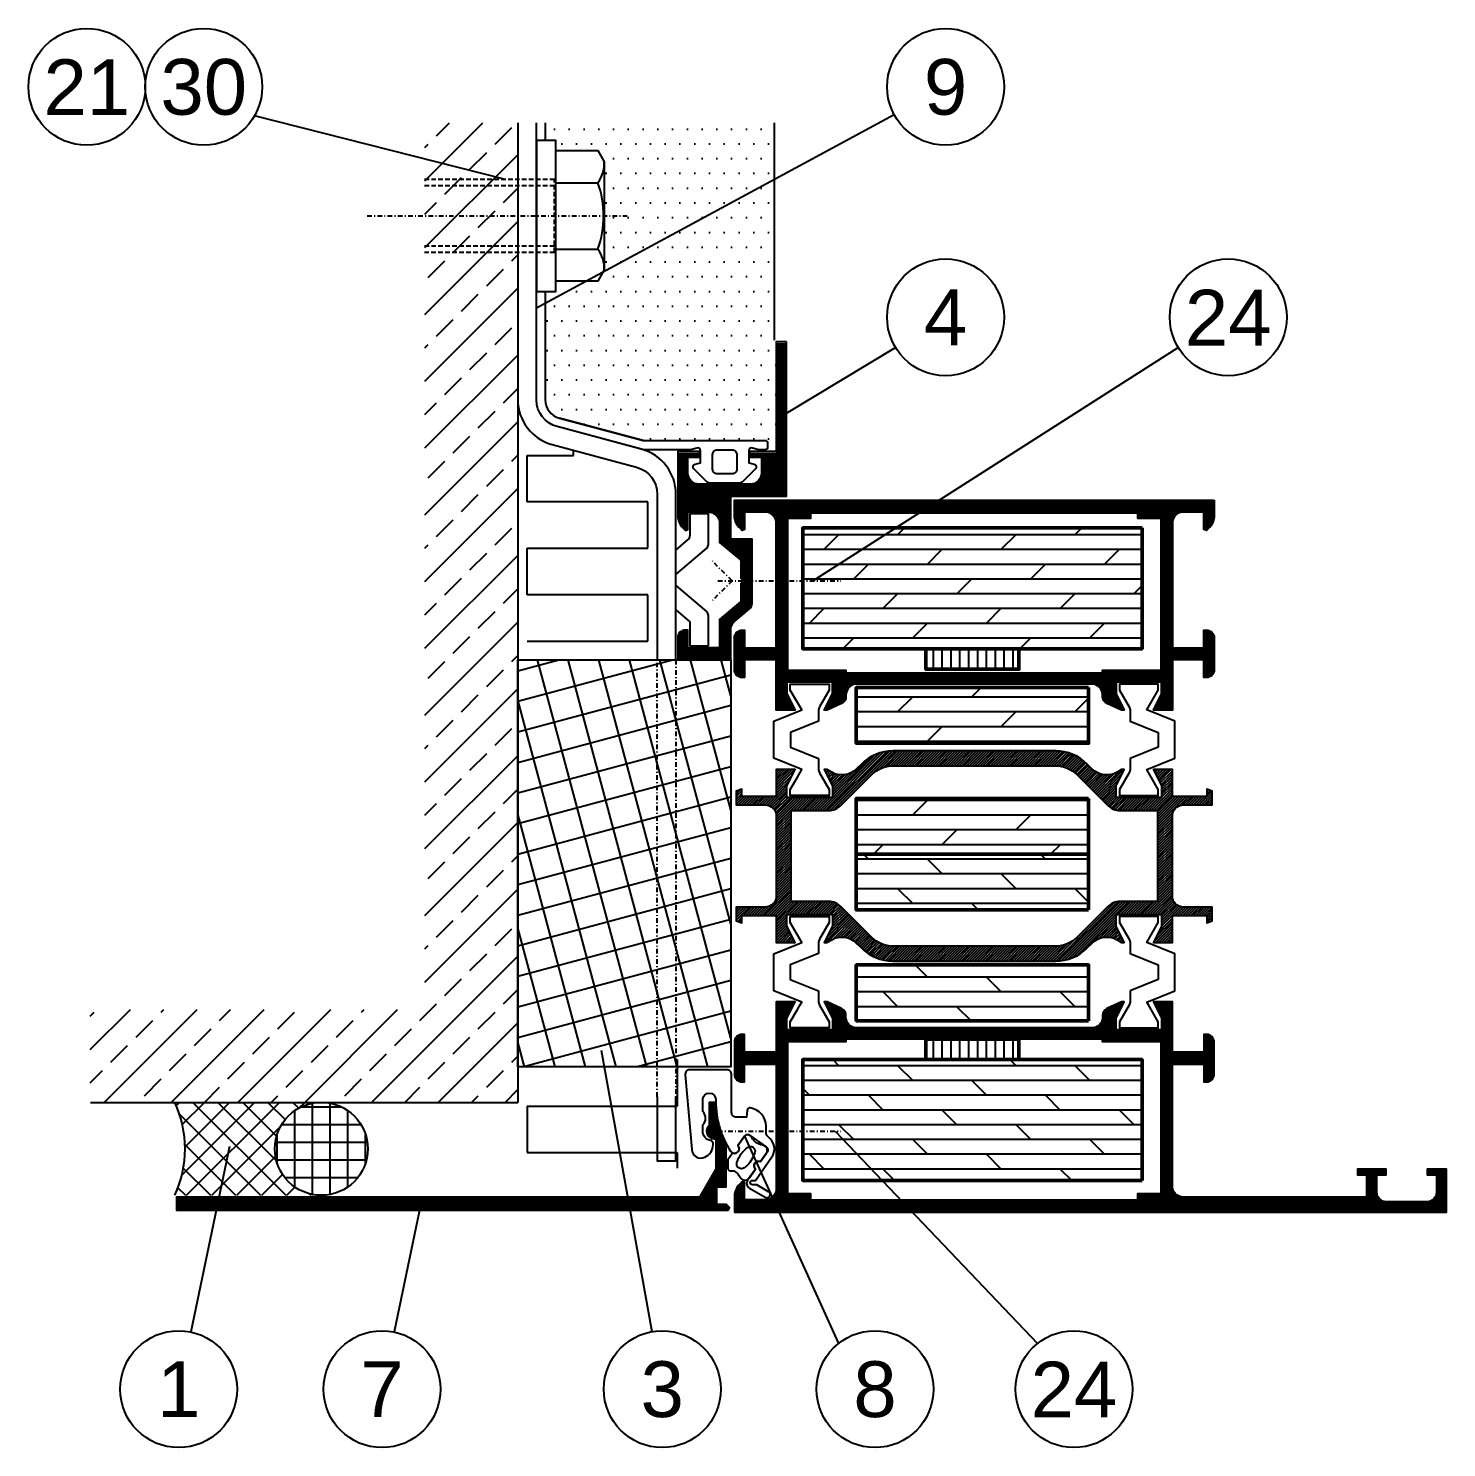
# Model space of a CAD drawing. Header units: millimetres. Extents: x -1821 to 14707, y -2864 to 1473.
# Drawn here: x 3449.8 to 3602.3, y -1622.2 to -1469.5 of the extents above; entities that cross this region are included whole.
import ezdxf
from ezdxf.enums import TextEntityAlignment as Align

# ---------------------------------------------------------------- set-up
doc = ezdxf.new("R2010")
doc.units = ezdxf.units.MM
for name, pattern in [('AUSGEZOGEN', [0]), ('DASHDOT', [1, 0.5, -0.25, 0, -0.25]), ('GESTRICHELT', [0.75, 0.5, -0.25])]:
    doc.linetypes.add(name, pattern=pattern)
for name, color, linetype in [('00TXT', 7, 'AUSGEZOGEN'), ('as_par', 3, 'Continuous'), ('as_sch', 3, 'Continuous'), ('CENT_25', 2, 'DASHDOT'), ('CONST25', 2, 'Continuous'), ('CONST35', 7, 'Continuous'), ('DICHT_PAR', 3, 'Continuous'), ('HIDE_25', 2, 'GESTRICHELT'), ('is_par', 3, 'Continuous'), ('is_sch', 3, 'Continuous'), ('kn_par', 3, 'Continuous'), ('kn_sch', 3, 'Continuous'), ('leiste_par', 3, 'Continuous')]:
    doc.layers.add(name, color=color, linetype=linetype)
for name, color, linetype, lineweight in [('AM_S', 80, 'Continuous', 50), ('AM_SP', 3, 'Continuous', 50), ('Docu-AM_8', 1, 'Continuous', 25)]:
    doc.layers.add(name, color=color, linetype=linetype, lineweight=lineweight)
doc.styles.add('SWISS', font='swiss.ttf')
pattern_1 = [(45, (3226.957, -1816.06), (-1.347038, 1.347038), []), (135, (3226.957, -1816.06), (-1.347038, -1.347038), [])]
pattern_2 = [(90, (3226.957, -1816.06), (-1.905, 3e-16), []), (180, (3226.957, -1816.06), (-3e-16, -1.905), [])]

# ---------------------------------------------------------------- blocks, each defined once
blk = doc.blocks.new('B-LL1021361')
at = {"layer": 'as_sch'}
h = blk.add_hatch(dxfattribs=at)
h.set_pattern_fill('_U', color=256, scale=0.2, angle=90, style=0, pattern_type=0)
h.set_pattern_definition([(90, (9.07824, 33.14418), (-0.2, 1e-17), [])])
edge = h.paths.add_edge_path()
edge.add_arc((21.2, 13.4), 1.2, 180, 270)
edge.add_line((21.2, 12.2), (21.36, 12.2))
edge.add_arc((21.36, 11.4), 0.8, 24.444, 90, ccw=False)
edge.add_line((22.08, 11.73), (22.8, 10.16))
edge.add_line((22.8, 10.16), (22.8, 9.87))
edge.add_line((22.8, 9.87), (21.05, 10.75))
edge.add_line((21.05, 10.75), (19.8, 10.75))
edge.add_line((19.8, 10.75), (19.8, 5.85))
edge.add_line((19.8, 5.85), (21.05, 5.85))
edge.add_line((21.05, 5.85), (22.8, 6.73))
edge.add_line((22.8, 6.73), (22.8, 4.7))
edge.add_line((22.8, 4.7), (17.4, 4.7))
edge.add_line((17.4, 4.7), (17.4, 1.3))
edge.add_line((17.4, 1.3), (19.3, 1.3))
edge.add_line((19.3, 1.3), (19.3, 1))
edge.add_arc((18.5, 1), 0.8, -90, 0, ccw=False)
edge.add_line((18.5, 0.2), (15, 0.2))
edge.add_arc((15, 1), 0.8, 180, 270, ccw=False)
edge.add_line((14.2, 1), (14.2, 1.3))
edge.add_line((14.2, 1.3), (16.1, 1.3))
edge.add_line((16.1, 1.3), (16.1, 4.7))
edge.add_line((16.1, 4.7), (2.7, 4.7))
edge.add_arc((2.7, 3.5), 1.2, 90, 180)
edge.add_line((1.5, 3.5), (1.5, 1.3))
edge.add_line((1.5, 1.3), (3.37, 1.3))
edge.add_line((3.37, 1.3), (3.48, 1.03))
edge.add_line((3.48, 1.03), (3.17, 0.73))
edge.add_arc((1.9, 2), 1.8, 270, 315, ccw=False)
edge.add_line((1.9, 0.2), (0.2, 0.2))
edge.add_line((0.2, 0.2), (0.2, 76.8))
edge.add_line((0.2, 76.8), (4.8, 76.8))
edge.add_line((4.8, 76.8), (4.8, 74.7))
edge.add_line((4.8, 74.7), (4.2, 74.7))
edge.add_line((4.2, 74.7), (4.2, 75.7))
edge.add_line((4.2, 75.7), (2.3, 75.7))
edge.add_arc((2.3, 74.7), 1, 90, 180)
edge.add_line((1.3, 74.7), (1.3, 70.3))
edge.add_arc((2.3, 70.3), 1, 180, 270)
edge.add_line((2.3, 69.3), (4.2, 69.3))
edge.add_line((4.2, 69.3), (4.2, 70.3))
edge.add_line((4.2, 70.3), (4.8, 70.3))
edge.add_line((4.8, 70.3), (4.8, 67.2))
edge.add_line((4.8, 67.2), (4.2, 67.2))
edge.add_line((4.2, 67.2), (4.2, 68.2))
edge.add_line((4.2, 68.2), (1.8, 68.2))
edge.add_line((1.8, 68.2), (1.8, 48.5))
edge.add_arc((3, 48.5), 1.2, 180, 270)
edge.add_line((3, 47.3), (16.1, 47.3))
edge.add_line((16.1, 47.3), (16.1, 50.7))
edge.add_line((16.1, 50.7), (14.2, 50.7))
edge.add_line((14.2, 50.7), (14.2, 51))
edge.add_arc((15, 51), 0.8, 90, 180, ccw=False)
edge.add_line((15, 51.8), (18.5, 51.8))
edge.add_arc((18.5, 51), 0.8, 0, 90, ccw=False)
edge.add_line((19.3, 51), (19.3, 50.7))
edge.add_line((19.3, 50.7), (17.4, 50.7))
edge.add_line((17.4, 50.7), (17.4, 47.3))
edge.add_line((17.4, 47.3), (22.8, 47.3))
edge.add_line((22.8, 47.3), (22.8, 45.27))
edge.add_line((22.8, 45.27), (21.05, 46.15))
edge.add_line((21.05, 46.15), (19.8, 46.15))
edge.add_line((19.8, 46.15), (19.8, 41.25))
edge.add_line((19.8, 41.25), (21.05, 41.25))
edge.add_line((21.05, 41.25), (22.8, 42.13))
edge.add_line((22.8, 42.13), (22.8, 41.84))
edge.add_line((22.8, 41.84), (22.08, 40.27))
edge.add_arc((21.36, 40.6), 0.8, 270, 335.556, ccw=False)
edge.add_line((21.36, 39.8), (21.2, 39.8))
edge.add_arc((21.2, 38.6), 1.2, 90, 180)
edge.add_line((20, 38.6), (20, 13.4))
h.paths.add_polyline_path([(18.8, 12.2), (18.5, 12.2), (18.5, 5.9), (2.2, 5.9), (2.2, 8.4), (1.5, 8.4), (1.5, 43.6), (2.2, 43.6), (2.2, 46.1), (18.5, 46.1), (18.5, 39.8), (18.8, 39.8)], flags=17)
at = {"layer": 'is_sch'}
h = blk.add_hatch(dxfattribs=at)
h.set_pattern_fill('_U', color=256, scale=0.2, angle=45, style=0, pattern_type=0)
h.set_pattern_definition([(45, (38.5, 26.00045), (-0.1414214, 0.1414214), [])])
edge = h.paths.add_edge_path()
edge.add_arc((42.8, 48.5), 1.2, 270, 360)
edge.add_line((44, 48.5), (44, 51.6))
edge.add_line((44, 51.6), (45.48, 51.6))
edge.add_line((45.48, 51.6), (45.7, 51))
edge.add_line((45.7, 51), (44.9, 51))
edge.add_line((44.9, 51), (44.9, 47.3))
edge.add_line((44.9, 47.3), (47.8, 47.3))
edge.add_line((47.8, 47.3), (47.8, 45.27))
edge.add_line((47.8, 45.27), (46.05, 46.15))
edge.add_line((46.05, 46.15), (44.8, 46.15))
edge.add_line((44.8, 46.15), (44.8, 41.25))
edge.add_line((44.8, 41.25), (46.05, 41.25))
edge.add_line((46.05, 41.25), (47.8, 42.13))
edge.add_line((47.8, 42.13), (47.8, 41.85))
edge.add_line((47.8, 41.85), (47.51, 41.35))
edge.add_arc((49.41, 40.25), 2.2, 150, 225)
edge.add_line((47.86, 38.69), (48.39, 38.15))
edge.add_arc((45, 34.76), 4.8, 0, 45, ccw=False)
edge.add_line((49.8, 34.76), (49.8, 17.24))
edge.add_arc((45, 17.24), 4.8, 315, 360, ccw=False)
edge.add_line((48.39, 13.85), (47.86, 13.31))
edge.add_arc((49.41, 11.76), 2.2, 135, 210)
edge.add_line((47.51, 10.66), (47.8, 10.15))
edge.add_line((47.8, 10.15), (47.8, 9.87))
edge.add_line((47.8, 9.87), (46.05, 10.75))
edge.add_line((46.05, 10.75), (44.8, 10.75))
edge.add_line((44.8, 10.75), (44.8, 5.85))
edge.add_line((44.8, 5.85), (46.05, 5.85))
edge.add_line((46.05, 5.85), (47.8, 6.73))
edge.add_line((47.8, 6.73), (47.8, 4.7))
edge.add_line((47.8, 4.7), (44.9, 4.7))
edge.add_line((44.9, 4.7), (44.9, 1))
edge.add_line((44.9, 1), (45.7, 1))
edge.add_line((45.7, 1), (45.48, 0.4))
edge.add_line((45.48, 0.4), (44, 0.4))
edge.add_line((44, 0.4), (44, 3.5))
edge.add_arc((42.8, 3.5), 1.2, 0, 90)
edge.add_line((42.8, 4.7), (34.2, 4.7))
edge.add_arc((34.2, 3.5), 1.2, 90, 180)
edge.add_line((33, 3.5), (33, 0.4))
edge.add_line((33, 0.4), (31.52, 0.4))
edge.add_line((31.52, 0.4), (31.3, 1))
edge.add_line((31.3, 1), (32.1, 1))
edge.add_line((32.1, 1), (32.1, 4.7))
edge.add_line((32.1, 4.7), (29.2, 4.7))
edge.add_line((29.2, 4.7), (29.2, 6.73))
edge.add_line((29.2, 6.73), (30.95, 5.85))
edge.add_line((30.95, 5.85), (32.2, 5.85))
edge.add_line((32.2, 5.85), (32.2, 10.75))
edge.add_line((32.2, 10.75), (30.95, 10.75))
edge.add_line((30.95, 10.75), (29.2, 9.87))
edge.add_line((29.2, 9.87), (29.2, 10.15))
edge.add_line((29.2, 10.15), (29.49, 10.66))
edge.add_arc((27.59, 11.76), 2.2, 330, 405)
edge.add_line((29.14, 13.31), (28.61, 13.85))
edge.add_arc((32, 17.24), 4.8, 180, 225, ccw=False)
edge.add_line((27.2, 17.24), (27.2, 34.76))
edge.add_arc((32, 34.76), 4.8, 135, 180, ccw=False)
edge.add_line((28.61, 38.15), (29.14, 38.69))
edge.add_arc((27.59, 40.25), 2.2, 315, 390)
edge.add_line((29.49, 41.35), (29.2, 41.85))
edge.add_line((29.2, 41.85), (29.2, 42.13))
edge.add_line((29.2, 42.13), (30.95, 41.25))
edge.add_line((30.95, 41.25), (32.2, 41.25))
edge.add_line((32.2, 41.25), (32.2, 46.15))
edge.add_line((32.2, 46.15), (30.95, 46.15))
edge.add_line((30.95, 46.15), (29.2, 45.27))
edge.add_line((29.2, 45.27), (29.2, 47.3))
edge.add_line((29.2, 47.3), (32.1, 47.3))
edge.add_line((32.1, 47.3), (32.1, 51))
edge.add_line((32.1, 51), (31.3, 51))
edge.add_line((31.3, 51), (31.52, 51.6))
edge.add_line((31.52, 51.6), (33, 51.6))
edge.add_line((33, 51.6), (33, 48.5))
edge.add_arc((34.2, 48.5), 1.2, 180, 270)
edge.add_line((34.2, 47.3), (42.8, 47.3))
edge = h.paths.add_edge_path(flags=16)
edge.add_line((33.6, 45.7), (33.6, 41.63))
edge.add_arc((31.8, 41.63), 1.8, -45, 0, ccw=False)
edge.add_line((33.07, 40.36), (29.74, 37.02))
edge.add_arc((32, 34.76), 3.2, 135, 180)
edge.add_line((28.8, 34.76), (28.8, 17.24))
edge.add_arc((32, 17.24), 3.2, 180, 225)
edge.add_line((29.74, 14.98), (33.07, 11.64))
edge.add_arc((31.8, 10.37), 1.8, 0, 45, ccw=False)
edge.add_line((33.6, 10.37), (33.6, 6.3))
edge.add_line((33.6, 6.3), (43.4, 6.3))
edge.add_line((43.4, 6.3), (43.4, 10.37))
edge.add_arc((45.2, 10.37), 1.8, 135, 180, ccw=False)
edge.add_line((43.93, 11.64), (47.26, 14.98))
edge.add_arc((45, 17.24), 3.2, 315, 360)
edge.add_line((48.2, 17.24), (48.2, 34.76))
edge.add_arc((45, 34.76), 3.2, 0, 45)
edge.add_line((47.26, 37.02), (43.93, 40.36))
edge.add_arc((45.2, 41.63), 1.8, 180, 225, ccw=False)
edge.add_line((43.4, 41.63), (43.4, 45.7))
edge.add_line((43.4, 45.7), (33.6, 45.7))
h = blk.add_hatch(dxfattribs=at)
h.set_pattern_fill('_U', color=256, scale=0.2, angle=90, style=0, pattern_type=0)
h.set_pattern_definition([(90, (66.38297, 26.0009), (-0.2, 1e-17), [])])
edge = h.paths.add_edge_path()
edge.add_line((76.8, 51.8), (75.1, 51.8))
edge.add_arc((75.1, 50), 1.8, 90, 135)
edge.add_line((73.83, 51.27), (73.52, 50.97))
edge.add_line((73.52, 50.97), (73.63, 50.7))
edge.add_line((73.63, 50.7), (75.5, 50.7))
edge.add_line((75.5, 50.7), (75.5, 48.5))
edge.add_arc((74.3, 48.5), 1.2, -90, 0, ccw=False)
edge.add_line((74.3, 47.3), (60.9, 47.3))
edge.add_line((60.9, 47.3), (60.9, 50.7))
edge.add_line((60.9, 50.7), (62.8, 50.7))
edge.add_line((62.8, 50.7), (62.8, 51))
edge.add_arc((62, 51), 0.8, 0, 90)
edge.add_line((62, 51.8), (58.5, 51.8))
edge.add_arc((58.5, 51), 0.8, 90, 180)
edge.add_line((57.7, 51), (57.7, 50.7))
edge.add_line((57.7, 50.7), (59.6, 50.7))
edge.add_line((59.6, 50.7), (59.6, 47.3))
edge.add_line((59.6, 47.3), (54.2, 47.3))
edge.add_line((54.2, 47.3), (54.2, 45.27))
edge.add_line((54.2, 45.27), (55.95, 46.15))
edge.add_line((55.95, 46.15), (57.2, 46.15))
edge.add_line((57.2, 46.15), (57.2, 41.25))
edge.add_line((57.2, 41.25), (55.95, 41.25))
edge.add_line((55.95, 41.25), (54.2, 42.13))
edge.add_line((54.2, 42.13), (54.2, 41.84))
edge.add_line((54.2, 41.84), (54.92, 40.27))
edge.add_arc((55.64, 40.6), 0.8, 204.444, 270)
edge.add_line((55.64, 39.8), (55.8, 39.8))
edge.add_arc((55.8, 38.6), 1.2, 0, 90, ccw=False)
edge.add_line((57, 38.6), (57, 13.4))
edge.add_arc((55.8, 13.4), 1.2, -90, 0, ccw=False)
edge.add_line((55.8, 12.2), (55.64, 12.2))
edge.add_arc((55.64, 11.4), 0.8, 90, 155.556)
edge.add_line((54.92, 11.73), (54.2, 10.16))
edge.add_line((54.2, 10.16), (54.2, 9.87))
edge.add_line((54.2, 9.87), (55.95, 10.75))
edge.add_line((55.95, 10.75), (57.2, 10.75))
edge.add_line((57.2, 10.75), (57.2, 5.85))
edge.add_line((57.2, 5.85), (55.95, 5.85))
edge.add_line((55.95, 5.85), (54.2, 6.73))
edge.add_line((54.2, 6.73), (54.2, 4.7))
edge.add_line((54.2, 4.7), (59.6, 4.7))
edge.add_line((59.6, 4.7), (59.6, 1.3))
edge.add_line((59.6, 1.3), (57.7, 1.3))
edge.add_line((57.7, 1.3), (57.7, 1))
edge.add_arc((58.5, 1), 0.8, 180, 270)
edge.add_line((58.5, 0.2), (62, 0.2))
edge.add_arc((62, 1), 0.8, 270, 360)
edge.add_line((62.8, 1), (62.8, 1.3))
edge.add_line((62.8, 1.3), (60.9, 1.3))
edge.add_line((60.9, 1.3), (60.9, 4.7))
edge.add_line((60.9, 4.7), (74.3, 4.7))
edge.add_arc((74.3, 3.5), 1.2, 0, 90, ccw=False)
edge.add_line((75.5, 3.5), (75.5, 1.3))
edge.add_line((75.5, 1.3), (73.63, 1.3))
edge.add_line((73.63, 1.3), (73.52, 1.04))
edge.add_line((73.52, 1.04), (73.83, 0.73))
edge.add_arc((75.1, 2), 1.8, 225, 270)
edge.add_line((75.1, 0.2), (76.8, 0.2))
edge.add_line((76.8, 0.2), (76.8, 51.8))
h.paths.add_polyline_path([(75.4, 8.4), (74.8, 8.4), (74.8, 5.9), (58.5, 5.9), (58.5, 12.2), (58.2, 12.2), (58.2, 39.8), (58.5, 39.8), (58.5, 46.1), (74.8, 46.1), (74.8, 43.6), (75.4, 43.6)], flags=16)
at = {"layer": 'as_par'}
blk.add_lwpolyline([(20, 13.4, 0.414214), (21.2, 12.2), (21.36, 12.2, -0.294108), (22.08, 11.73), (22.8, 10.16), (22.8, 9.87), (21.05, 10.75), (19.8, 10.75), (19.8, 5.85), (21.05, 5.85), (22.8, 6.73), (22.8, 4.7), (17.4, 4.7), (17.4, 1.3), (19.3, 1.3), (19.3, 1, -0.414214), (18.5, 0.2), (15, 0.2, -0.414214), (14.2, 1), (14.2, 1.3), (16.1, 1.3), (16.1, 4.7), (2.7, 4.7, 0.414214), (1.5, 3.5), (1.5, 1.3), (3.37, 1.3), (3.48, 1.03), (3.17, 0.73, -0.198912), (1.9, 0.2), (0.2, 0.2), (0.2, 76.8), (4.8, 76.8), (4.8, 74.7), (4.2, 74.7), (4.2, 75.7), (2.3, 75.7, 0.414214), (1.3, 74.7), (1.3, 70.3, 0.414214), (2.3, 69.3), (4.2, 69.3), (4.2, 70.3), (4.8, 70.3), (4.8, 67.2), (4.2, 67.2), (4.2, 68.2), (1.8, 68.2), (1.8, 48.5, 0.414214), (3, 47.3), (16.1, 47.3), (16.1, 50.7), (14.2, 50.7), (14.2, 51, -0.414214), (15, 51.8), (18.5, 51.8, -0.414214), (19.3, 51), (19.3, 50.7), (17.4, 50.7), (17.4, 47.3), (22.8, 47.3), (22.8, 45.27), (21.05, 46.15), (19.8, 46.15), (19.8, 41.25), (21.05, 41.25), (22.8, 42.13), (22.8, 41.84), (22.08, 40.27, -0.294108), (21.36, 39.8), (21.2, 39.8, 0.414214), (20, 38.6), (20, 13.4)], format="xyb", close=True, dxfattribs=at)
blk.add_lwpolyline([(18.8, 12.2), (18.5, 12.2), (18.5, 5.9), (2.2, 5.9), (2.2, 8.4), (1.5, 8.4), (1.5, 43.6), (2.2, 43.6), (2.2, 46.1), (18.5, 46.1), (18.5, 39.8), (18.8, 39.8), (18.8, 12.2)], close=True, dxfattribs=at)
at = {"layer": 'is_par'}
for points in [[(42.8, 47.3, 0.414214), (44, 48.5), (44, 51.6), (45.48, 51.6), (45.7, 51), (44.9, 51), (44.9, 47.3), (47.8, 47.3), (47.8, 45.27), (46.05, 46.15), (44.8, 46.15), (44.8, 41.25), (46.05, 41.25), (47.8, 42.13), (47.8, 41.85), (47.51, 41.35, 0.339454), (47.86, 38.69), (48.39, 38.15, -0.198912), (49.8, 34.76), (49.8, 17.24, -0.198912), (48.39, 13.85), (47.86, 13.31, 0.339454), (47.51, 10.66), (47.8, 10.15), (47.8, 9.87), (46.05, 10.75), (44.8, 10.75), (44.8, 5.85), (46.05, 5.85), (47.8, 6.73), (47.8, 4.7), (44.9, 4.7), (44.9, 1), (45.7, 1), (45.48, 0.4), (44, 0.4), (44, 3.5, 0.414214), (42.8, 4.7), (34.2, 4.7, 0.414214), (33, 3.5), (33, 0.4), (31.52, 0.4), (31.3, 1), (32.1, 1), (32.1, 4.7), (29.2, 4.7), (29.2, 6.73), (30.95, 5.85), (32.2, 5.85), (32.2, 10.75), (30.95, 10.75), (29.2, 9.87), (29.2, 10.15), (29.49, 10.66, 0.339454), (29.14, 13.31), (28.61, 13.85, -0.198912), (27.2, 17.24), (27.2, 34.76, -0.198912), (28.61, 38.15), (29.14, 38.69, 0.339454), (29.49, 41.35), (29.2, 41.85), (29.2, 42.13), (30.95, 41.25), (32.2, 41.25), (32.2, 46.15), (30.95, 46.15), (29.2, 45.27), (29.2, 47.3), (32.1, 47.3), (32.1, 51), (31.3, 51), (31.52, 51.6), (33, 51.6), (33, 48.5, 0.414214), (34.2, 47.3), (42.8, 47.3)], [(76.8, 51.8), (75.1, 51.8, 0.198912), (73.83, 51.27), (73.52, 50.97), (73.63, 50.7), (75.5, 50.7), (75.5, 48.5, -0.414214), (74.3, 47.3), (60.9, 47.3), (60.9, 50.7), (62.8, 50.7), (62.8, 51, 0.414214), (62, 51.8), (58.5, 51.8, 0.414214), (57.7, 51), (57.7, 50.7), (59.6, 50.7), (59.6, 47.3), (54.2, 47.3), (54.2, 45.27), (55.95, 46.15), (57.2, 46.15), (57.2, 41.25), (55.95, 41.25), (54.2, 42.13), (54.2, 41.84), (54.92, 40.27, 0.294108), (55.64, 39.8), (55.8, 39.8, -0.414214), (57, 38.6), (57, 13.4, -0.414214), (55.8, 12.2), (55.64, 12.2, 0.294108), (54.92, 11.73), (54.2, 10.16), (54.2, 9.87), (55.95, 10.75), (57.2, 10.75), (57.2, 5.85), (55.95, 5.85), (54.2, 6.73), (54.2, 4.7), (59.6, 4.7), (59.6, 1.3), (57.7, 1.3), (57.7, 1, 0.414214), (58.5, 0.2), (62, 0.2, 0.414214), (62.8, 1), (62.8, 1.3), (60.9, 1.3), (60.9, 4.7), (74.3, 4.7, -0.414214), (75.5, 3.5), (75.5, 1.3), (73.63, 1.3), (73.52, 1.04), (73.83, 0.73, 0.198912), (75.1, 0.2), (76.8, 0.2), (76.8, 51.8)], [(33.6, 45.7), (33.6, 41.63, -0.198912), (33.07, 40.36), (29.74, 37.02, 0.198912), (28.8, 34.76), (28.8, 17.24, 0.198912), (29.74, 14.98), (33.07, 11.64, -0.198912), (33.6, 10.37), (33.6, 6.3), (43.4, 6.3), (43.4, 10.37, -0.198912), (43.93, 11.64), (47.26, 14.98, 0.198912), (48.2, 17.24), (48.2, 34.76, 0.198912), (47.26, 37.02), (43.93, 40.36, -0.198912), (43.4, 41.63), (43.4, 45.7), (33.6, 45.7)]]:
    blk.add_lwpolyline(points, format="xyb", close=True, dxfattribs=at)
blk.add_lwpolyline([(75.4, 8.4), (74.8, 8.4), (74.8, 5.9), (58.5, 5.9), (58.5, 12.2), (58.2, 12.2), (58.2, 39.8), (58.5, 39.8), (58.5, 46.1), (74.8, 46.1), (74.8, 43.6), (75.4, 43.6), (75.4, 8.4)], close=True, dxfattribs=at)
at = {"layer": 'leiste_par'}
for points in [[(23.99, 42.76), (22.87, 42.76, 0.131652), (22.46, 42.65), (20.66, 41.61), (20.01, 41.61), (20.01, 45.79), (20.66, 45.79), (21.99, 45.02), (22.48, 44.74), (22.79, 44.56), (24.01, 47.57), (27.99, 47.57), (29.21, 44.56), (31.34, 45.79), (31.99, 45.79), (31.99, 41.61), (31.34, 41.61), (29.54, 42.65, 0.131652), (29.13, 42.76), (28.01, 42.76), (26.79, 45.79), (25.21, 45.79), (23.99, 42.76)], [(48.99, 42.76), (47.87, 42.76, 0.131652), (47.46, 42.65), (45.66, 41.61), (45.01, 41.61), (45.01, 45.79), (45.66, 45.79), (46.99, 45.02), (47.48, 44.74), (47.79, 44.56), (49.01, 47.57), (52.99, 47.57), (54.21, 44.56), (56.34, 45.79), (56.99, 45.79), (56.99, 41.61), (56.34, 41.61), (54.54, 42.65, 0.131652), (54.13, 42.76), (53.01, 42.76), (51.79, 45.79), (50.21, 45.79), (48.99, 42.76)], [(23.99, 9.24), (22.87, 9.24, -0.131652), (22.46, 9.35), (20.66, 10.39), (20.01, 10.39), (20.01, 6.21), (20.66, 6.21), (21.99, 6.98), (22.48, 7.26), (22.79, 7.44), (24.01, 4.43), (27.99, 4.43), (29.21, 7.44), (31.34, 6.21), (31.99, 6.21), (31.99, 10.39), (31.34, 10.39), (29.54, 9.35, -0.131652), (29.13, 9.24), (28.01, 9.24), (26.79, 6.21), (25.21, 6.21), (23.99, 9.24)], [(48.99, 9.24), (47.87, 9.24, -0.131652), (47.46, 9.35), (45.66, 10.39), (45.01, 10.39), (45.01, 6.21), (45.66, 6.21), (46.99, 6.98), (47.48, 7.26), (47.79, 7.44), (49.01, 4.44), (52.99, 4.44), (54.21, 7.44), (56.34, 6.21), (56.99, 6.21), (56.99, 10.39), (56.34, 10.39), (54.54, 9.35, -0.131652), (54.13, 9.24), (53.01, 9.24), (51.79, 6.22), (50.21, 6.22), (48.99, 9.24)]]:
    blk.add_lwpolyline(points, format="xyb", close=True, dxfattribs=at)
blk = doc.blocks.new('B-LL3091057')
at = {"layer": 'kn_sch'}
h = blk.add_hatch(dxfattribs=at)
h.set_pattern_fill('_U', color=256, scale=0.2, style=0, pattern_type=0)
h.set_pattern_definition([(0, (0.27608, -1.6803), (0, 0.2), [])])
edge = h.paths.add_edge_path()
edge.add_line((5.8, 16.8), (4.7, 16.8))
edge.add_line((4.7, 16.8), (4.7, 5))
edge.add_line((4.7, 5), (1.85, 5))
edge.add_line((1.85, 5), (1.85, 4.4))
edge.add_line((1.85, 4.4), (3.1, 4.4))
edge.add_line((3.1, 4.4), (3.1, 2.7))
edge.add_arc((1.9, 2.7), 1.2, -90, 0, ccw=False)
edge.add_line((1.9, 1.5), (-3.6, 1.5))
edge.add_arc((-3.6, 2.7), 1.2, 180, 270, ccw=False)
edge.add_line((-4.8, 2.7), (-4.8, 4.4))
edge.add_line((-4.8, 4.4), (-3.55, 4.4))
edge.add_line((-3.55, 4.4), (-3.55, 5))
edge.add_line((-3.55, 5), (-5.9, 5))
edge.add_line((-5.9, 5), (-5.9, -1.9))
edge.add_arc((-4.1, -1.9), 1.8, 180, 225)
edge.add_line((-5.37, -3.17), (-5.07, -3.48))
edge.add_line((-5.07, -3.48), (-4.8, -3.37))
edge.add_line((-4.8, -3.37), (-4.8, -1.5))
edge.add_line((-4.8, -1.5), (-2.6, -1.5))
edge.add_arc((-2.6, -2.7), 1.2, 0, 90, ccw=False)
edge.add_line((-1.4, -2.7), (-1.4, -4.76))
edge.add_line((-1.4, -4.76), (0.9, -6.69))
edge.add_line((0.9, -6.69), (0.9, -8.62))
edge.add_line((0.9, -8.62), (1.18, -8.9))
edge.add_line((1.18, -8.9), (0.9, -9.18))
edge.add_line((0.9, -9.18), (0.9, -11.11))
edge.add_line((0.9, -11.11), (-1.4, -13.04))
edge.add_line((-1.4, -13.04), (-1.4, -16.1))
edge.add_line((-1.4, -16.1), (-4.8, -16.1))
edge.add_line((-4.8, -16.1), (-4.8, -14.2))
edge.add_line((-4.8, -14.2), (-5.1, -14.2))
edge.add_arc((-5.1, -15), 0.8, 90, 180)
edge.add_line((-5.9, -15), (-5.9, -17.4))
edge.add_line((-5.9, -17.4), (-0.2, -17.4))
edge.add_line((-0.2, -17.4), (-0.2, -14.16))
edge.add_arc((1, -14.16), 1.2, 130, 180, ccw=False)
edge.add_line((0.23, -13.24), (1.81, -11.91))
edge.add_arc((1.3, -11.3), 0.8, 310, 360)
edge.add_line((2.1, -11.3), (2.1, -4.4))
edge.add_line((2.1, -4.4), (-0.2, -4.4))
edge.add_line((-0.2, -4.4), (-0.2, 0.2))
edge.add_line((-0.2, 0.2), (5.8, 0.2))
edge.add_line((5.8, 0.2), (5.8, 16.8))
at = {"layer": 'kn_par'}
blk.add_lwpolyline([(5.8, 16.8), (4.7, 16.8), (4.7, 5), (1.85, 5), (1.85, 4.4), (3.1, 4.4), (3.1, 2.7, -0.414214), (1.9, 1.5), (-3.6, 1.5, -0.414214), (-4.8, 2.7), (-4.8, 4.4), (-3.55, 4.4), (-3.55, 5), (-5.9, 5), (-5.9, -1.9, 0.198912), (-5.37, -3.17), (-5.07, -3.48), (-4.8, -3.37), (-4.8, -1.5), (-2.6, -1.5, -0.414214), (-1.4, -2.7), (-1.4, -4.76), (0.9, -6.69), (0.9, -8.62), (1.18, -8.9), (0.9, -9.18), (0.9, -11.11), (-1.4, -13.04), (-1.4, -16.1), (-4.8, -16.1), (-4.8, -14.2), (-5.1, -14.2, 0.414214), (-5.9, -15), (-5.9, -17.4), (-0.2, -17.4), (-0.2, -14.16, -0.221695), (0.23, -13.24), (1.81, -11.91, 0.221695), (2.1, -11.3), (2.1, -4.4), (-0.2, -4.4), (-0.2, 0.2), (5.8, 0.2), (5.8, 16.8)], format="xyb", close=True, dxfattribs=at)
blk = doc.blocks.new('B-LL3091036')
at = {"layer": 'kn_sch'}
h = blk.add_hatch(dxfattribs=at)
h.set_pattern_fill('_U', color=256, scale=0.2, angle=-90, style=0, pattern_type=0)
h.set_pattern_definition([(270, (1.83225, -26.50656), (0.2, -4e-17), [])])
edge = h.paths.add_edge_path()
edge.add_line((0.4, -0.43), (0.67, -0.32))
edge.add_line((0.67, -0.32), (1, -0.66))
edge.add_line((1, -0.66), (1, -1.7))
edge.add_line((1, -1.7), (2.9, -1.7))
edge.add_line((2.9, -1.7), (2.9, -0.7))
edge.add_line((2.9, -0.7), (7.15, -0.7))
edge.add_arc((11.95, 8.3), 10.2, 241.9275, 270)
edge.add_line((11.95, -1.9), (12, -1.9))
edge.add_line((12, -1.9), (12, -2.5))
edge.add_line((12, -2.5), (9.52, -2.5))
edge.add_arc((8.9, -2), 0.8, -166.6576, -38.6822, ccw=False)
edge.add_line((8.12, -2.18), (8.03, -1.8))
edge.add_line((8.03, -1.8), (4.85, -1.8))
edge.add_line((4.85, -1.8), (1.8, -3.56))
edge.add_line((1.8, -3.56), (1.8, -59.8))
edge.add_line((1.8, -59.8), (0.4, -59.8))
edge.add_line((0.4, -59.8), (0.4, -0.43))
at = {"layer": 'kn_par'}
blk.add_lwpolyline([(0.4, -0.43), (0.67, -0.32), (1, -0.66), (1, -1.7), (2.9, -1.7), (2.9, -0.7), (7.15, -0.7, 0.123106), (11.95, -1.9), (12, -1.9), (12, -2.5), (9.52, -2.5, -0.62472), (8.12, -2.18), (8.03, -1.8), (4.85, -1.8), (1.8, -3.56), (1.8, -59.8), (0.4, -59.8), (0.4, -0.43)], format="xyb", close=True, dxfattribs=at)
blk = doc.blocks.new('B-LL4030037')
at = {"layer": 'DICHT_PAR'}
blk.add_lwpolyline([(6.91, -4.39, -0.513962), (6.09, -2.99, -0.297135), (7.46, -2.1), (7.6, -2.1, -0.369664), (7.9, -2.35, 0.369664), (8.88, -3.2), (9.57, -3.2, -0.420084), (11, -3.2), (12.3, -3.2, 0.999832), (12.3, -1.8), (12.13, -1.8, -0.143376), (6.74, -0.22, -1.099023), (7.35, 0.56), (8.36, 1.27, 0.4141), (8.46, 1.83), (7.2, 3.63, 0.414214), (6.64, 3.73), (5.62, 3.01, -0.816497), (4.82, 2.45), (3.63, 1.62, -0.440181), (2.77, 1.81), (1.79, 3.52, -1), (2.39, 3.87), (3.13, 2.6), (3.13, 2.14, 1), (3.6, 2.14), (3.6, 2.45), (6.13, 4.23, -0.36397), (8.06, 4.06), (8.43, 3.69, 0.198912), (8.64, 3.6), (9.42, 3.6, -0.36952), (11.4, 1.91, -0.434184), (11.13, 1.56), (10.4, 1.5), (10.4, 0.4, 0.414214), (10.9, -0.1), (15, -0.1, -0.414214), (15.5, -0.6), (15.5, -4.6, -0.440011), (14.96, -5.1), (6.91, -4.39)], format="xyb", close=True, dxfattribs=at)
blk = doc.blocks.new('B-LL4010121')
at = {"layer": 'DICHT_PAR'}
for points in [[(8.2, 2.08, -0.562627), (8.36, 1.27), (7.35, 0.56, 0.815795), (6.55, 0), (5.83, -0.5), (4.91, -0.5, -0.521447), (4.63, -0.1, 0.204111), (4.62, 0.14, 0.161479), (3.96, 0.81, -0.542433), (3.84, 1.77), (4.82, 2.45, 0.816497), (5.62, 3.01), (6.54, 3.66, -0.542433), (7.4, 3.22, 0.246345), (8.2, 2.08)], [(5.24, 1.61, 0.058524), (4.97, 1.26, 0.73913), (5.52, 0.47, 0.172575), (7.15, 1.62, 0.73913), (6.6, 2.4, 0.115458), (5.24, 1.61)]]:
    blk.add_lwpolyline(points, format="xyb", close=True, dxfattribs=at)
blk = doc.blocks.new('LL4010121')
blk.add_blockref('B-LL4010121', (0, 0))
blk = doc.blocks.new('LL4030037')
for name in ['B-LL4030037', 'LL4010121']:
    blk.add_blockref(name, (0, 0))
blk = doc.blocks.new('B-4030232_docu_wos')
at = {"layer": 'Docu-AM_8'}
h = blk.add_hatch(dxfattribs=at)
h.set_pattern_fill('LINE', color=256, scale=0.3, angle=90, style=0)
h.paths.add_polyline_path([(5, 2.2), (-5, 2.2), (-5, 0), (5, 0)])
at = {"layer": 'AM_SP'}
blk.add_lwpolyline([(5, 2.2), (-5, 2.2), (-5, 0), (5, 0), (5, 2.2)], close=True, dxfattribs=at)
blk = doc.blocks.new('B-4090059_docu_wos')
at = {"layer": 'Docu-AM_8'}
h = blk.add_hatch(dxfattribs=at)
h.set_pattern_fill('DOLMIT', color=256, scale=0.25, style=0)
h.paths.add_polyline_path([(0, 6), (0, 0), (25, 0), (25, 6)])
at = {"layer": 'AM_S'}
blk.add_lwpolyline([(25, 6), (25, 0), (0, 0), (0, 6), (25, 6)], close=True, dxfattribs=at)
blk = doc.blocks.new('B-4090038_docu_wos')
at = {"layer": 'Docu-AM_8'}
h = blk.add_hatch(dxfattribs=at)
h.set_pattern_fill('DOLMIT', color=256, scale=0.25, style=0)
h.paths.add_polyline_path([(0, 13), (0, 0), (36.5, 0), (36.5, 13)])
at = {"layer": 'AM_S'}
blk.add_lwpolyline([(36.5, 13), (36.5, 0), (0, 0), (0, 13), (36.5, 13)], close=True, dxfattribs=at)

msp = doc.modelspace()

# ---------------------------------------------------------------- hatches: boundary and pattern name
at = {"layer": 'CONST25'}
h = msp.add_hatch(dxfattribs=at)
h.set_pattern_fill('ANSI33', color=256, scale=0.8, style=0)
h.set_pattern_definition([(45, (3226.957, -1816.06), (-3.5921, 3.5921), []), (45, (3230.549, -1816.06), (-3.5921, 3.5921), [2.54, -1.27])])
h.paths.add_polyline_path([(3502.409722, -1479.719672), (3492.409722, -1479.719672), (3492.409722, -1575.08355), (3456.427721, -1575.08355), (3456.427721, -1585.08355), (3502.409722, -1585.08355)])
h = msp.add_hatch(dxfattribs=at)
h.set_pattern_fill('DOTS', color=256, style=0)
h.set_pattern_definition([(0, (3226.957, -1785.1769), (0.79375, 1.5875), [0, -1.5875])])
h.paths.add_polyline_path([(3530.009722, -1479.719672), (3505.359722, -1479.719672), (3505.359722, -1481.594672), (3506.489722, -1481.594672), (3506.489722, -1482.699672), (3511.011932, -1482.699672), (3511.709948, -1483.908672, -0.0232441891), (3511.709948, -1484.226888), (3511.709948, -1495.212455, -0.0232441891), (3511.709948, -1495.530672), (3511.600781, -1495.719755), (3530.009722, -1485.777249)])
h.paths.add_polyline_path([(3530.009722, -1485.777249), (3511.600781, -1495.719755), (3511.011932, -1496.739672), (3509.712365, -1496.739672), (3505.359722, -1499.090496), (3505.359722, -1509.491779, 0.0131166695), (3505.362543, -1509.59928), (3505.552799, -1510.360304, 0.0041138223), (3505.567341, -1510.390741), (3506.030853, -1511.008756, 0.0560181032), (3506.401981, -1511.276984), (3506.879143, -1511.471927), (3515.956941, -1513.88355), (3529.059722, -1513.88355, -0.414214), (3529.259722, -1514.08355), (3529.259722, -1514.619253), (3529.356941, -1514.976874), (3530.209722, -1514.976874), (3530.209722, -1503.28355), (3530.009722, -1503.08355)])
h = msp.add_hatch(dxfattribs=at)
h.set_pattern_fill('ANSI37', color=256, angle=-30, style=0)
h.set_pattern_definition([(15, (2868.118, -1787.495), (-0.82175, 3.066814), []), (105, (2868.118, -1787.495), (-3.066814, -0.82175), [])])
h.paths.add_polyline_path([(3502.409722, -1581.245319), (3502.409722, -1537.463258), (3525.309722, -1537.48355), (3525.309722, -1581.265611)])
h = msp.add_hatch(dxfattribs=at)
h.set_pattern_fill('ANSI37', color=256, scale=0.6, style=0)
h.set_pattern_definition(pattern_1)
h.paths.add_polyline_path([(3476.273287, -1590.08355, -0.4142135624), (3481.273287, -1585.08355), (3465.508832, -1585.08355, -0.2217832022), (3465.508832, -1595.08355), (3481.273287, -1595.08355, -0.4142135624)])
h = msp.add_hatch(dxfattribs=at)
h.set_pattern_fill('ANSI37', color=256, scale=0.6, style=0)
h.set_pattern_definition(pattern_1)
h.paths.add_polyline_path([(3476.273287, -1590.08355, -0.4142135624), (3481.273287, -1585.08355), (3465.508832, -1585.08355, -0.2217832022), (3465.508832, -1595.08355), (3481.273287, -1595.08355, -0.4142135624)])
h = msp.add_hatch(dxfattribs=at)
h.set_pattern_fill('ANSI37', color=256, scale=0.6, angle=45, style=0)
h.set_pattern_definition(pattern_2)
edge = h.paths.add_edge_path()
edge.add_arc((3481.273287, -1590.08355), 5, 0, 360)
h = msp.add_hatch(dxfattribs=at)
h.set_pattern_fill('ANSI37', color=256, scale=0.6, angle=45, style=0)
h.set_pattern_definition(pattern_2)
edge = h.paths.add_edge_path()
edge.add_arc((3481.273287, -1590.08355), 5, 0, 360)

# ---------------------------------------------------------------- linework, layer by layer
at = {"layer": '00TXT', "color": 3}
for p, q in [((3500.956941, -1485.776874), (3474.102152, -1478.938022)), ((3504.409722, -1499.603582), (3542.886334, -1478.822704)), ((3531.309722, -1510.94704), (3543.034702, -1503.874347)), ((3534.156941, -1528.98355), (3573.434702, -1503.874347)), ((3511.390319, -1579.48355), (3516.832607, -1609.751973)), ((3526.779613, -1588.723956), (3536.920502, -1611.015067)), ((3536.556941, -1588.18355), (3558.320502, -1611.015067)), ((3471.413305, -1589.829517), (3467.229, -1609.786545)), ((3491.84395, -1596.68355), (3489.096701, -1609.786545))]:
    msp.add_line(p, q, dxfattribs=at)
for centre in [(3456.058033, -1475.834687), (3468.633573, -1475.834687), (3548.418766, -1475.834687), (3548.418766, -1500.626594), (3578.818766, -1500.626594), (3465.938725, -1615.940506), (3487.806426, -1615.940506), (3517.945311, -1615.940506), (3540.828967, -1615.940506), (3562.228967, -1615.940506)]:
    msp.add_circle(centre, 6.28777, dxfattribs=at)
at = {"layer": 'CENT_25'}
for p, q in [((3486.209722, -1489.719672), (3514.156941, -1489.719672)), ((3525.459787, -1528.979705), (3523.338467, -1526.858384)), ((3525.459787, -1528.979705), (3523.338467, -1531.101025)), ((3523.923349, -1528.98355), (3537.170125, -1528.98355)), ((3523.923349, -1588.18355), (3537.170125, -1588.18355))]:
    msp.add_line(p, q, dxfattribs=at)
for points in [[(3517.409722, -1584.48355), (3517.409722, -1537.48355)], [(3519.409722, -1537.48355), (3519.409722, -1584.48355)]]:
    msp.add_lwpolyline(points, dxfattribs=at)
at = {"layer": 'CONST35'}
for p, q in [((3502.409722, -1479.719672), (3502.409722, -1585.08355)), ((3530.009722, -1503.08355), (3530.009722, -1479.719672)), ((3515.879444, -1513.88355), (3506.879143, -1511.471927)), ((3503.409722, -1520.480084), (3503.409722, -1515.480084)), ((3503.409722, -1515.480084), (3508.409722, -1515.480084)), ((3508.409722, -1515.480084), (3508.409722, -1514.913305)), ((3516.409722, -1520.480084), (3503.409722, -1520.480084)), ((3516.409722, -1525.480084), (3516.409722, -1520.480084)), ((3520.909722, -1521.78355), (3520.909722, -1524.153583)), ((3522.909722, -1521.78355), (3520.909722, -1521.78355)), ((3522.909722, -1525.073453), (3522.909722, -1521.78355)), ((3519.409722, -1525.669265), (3520.735118, -1524.533211)), ((3503.409722, -1530.480084), (3503.409722, -1525.480084)), ((3503.409722, -1525.480084), (3516.409722, -1525.480084)), ((3519.409722, -1528.30342), (3522.735118, -1525.453081)), ((3519.409722, -1529.463681), (3522.735118, -1532.31402)), ((3516.409722, -1530.480084), (3503.409722, -1530.480084)), ((3516.409722, -1535.480084), (3516.409722, -1530.480084)), ((3519.409722, -1532.097836), (3520.909722, -1533.38355)), ((3522.909722, -1535.38355), (3522.909722, -1532.693648)), ((3520.909722, -1533.38355), (3520.909722, -1535.98355)), ((3503.409722, -1535.480084), (3516.409722, -1535.480084)), ((3522.909722, -1535.98355), (3522.909722, -1535.38355)), ((3520.909722, -1535.98355), (3522.909722, -1535.98355)), ((3519.540193, -1580.480084), (3519.540193, -1585.480084)), ((3456.433122, -1585.08355), (3502.409722, -1585.08355)), ((3503.409722, -1585.480084), (3519.540193, -1585.480084)), ((3503.409722, -1585.480084), (3503.409722, -1590.480084)), ((3503.409722, -1590.480084), (3519.540193, -1590.480084)), ((3519.540193, -1590.480084), (3519.540193, -1592.175593))]:
    msp.add_line(p, q, dxfattribs=at)
for points in [[(3502.409722, -1479.719672), (3502.409722, -1509.491779, 0.3394542589), (3506.115627, -1514.321408), (3515.18618, -1516.751856, -0.3394542589), (3517.409722, -1519.649633), (3517.409722, -1537.48355)], [(3519.409722, -1537.48355), (3519.409722, -1519.649633, 0.3394542589), (3515.703818, -1514.820004), (3506.633265, -1512.389557, -0.3394542589), (3504.409722, -1509.491779), (3504.409722, -1479.719672)], [(3517.409722, -1584.48355), (3517.409722, -1591.38355), (3519.409722, -1591.38355), (3519.409722, -1584.48355, 0.3394542589)]]:
    msp.add_lwpolyline(points, format="xyb", dxfattribs=at)
for points in [[(3504.409722, -1497.844672), (3506.489722, -1497.844672), (3506.489722, -1481.594672), (3504.409722, -1481.594672)], [(3506.489722, -1482.699672), (3511.011932, -1482.699672), (3511.709948, -1483.908672), (3511.709948, -1495.530672), (3511.011932, -1496.739672), (3506.489722, -1496.739672)], [(3502.409722, -1581.255465), (3502.409722, -1537.48355), (3525.309722, -1537.48355), (3525.309722, -1581.255465)]]:
    msp.add_lwpolyline(points, close=True, dxfattribs=at)
for points in [[(3506.489722, -1486.144672), (3511.011932, -1486.144672)], [(3506.489722, -1493.294672), (3511.011932, -1493.294672)]]:
    msp.add_lwpolyline(points, dxfattribs=at)
msp.add_circle((3481.273287, -1590.08355), 5, dxfattribs=at)
msp.add_circle((3481.273287, -1590.08355), 5, dxfattribs=at)
for centre, radius, start, end in [((3508.28926, -1484.06778), 3.424386, 322.66310832, 2.66310832), ((3501.1897, -1489.719672), 10.452601, 340, 20), ((3508.28926, -1495.371563), 3.424386, 357.33689168, 37.33689168), ((3520.409722, -1524.153583), 0.5, 310.60129465, 0), ((3522.409722, -1525.073453), 0.5, 310.60129465, 0), ((3522.409722, -1532.693648), 0.5, 0, 49.39870535), ((3454.791021, -1590.08355), 11.826727, 334.99032959, 25.00967041)]:
    msp.add_arc(centre, radius, start, end, dxfattribs=at)
at = {"layer": 'DICHT_PAR'}
for points in [[(3505.359722, -1497.844672), (3505.359722, -1509.491779, 0.3394542589), (3506.879143, -1511.471927), (3515.879444, -1513.88355), (3529.059722, -1513.88355, -0.414214), (3529.259722, -1514.08355), (3529.259722, -1514.68355, -0.414213), (3529.059722, -1514.88355), (3528.345722, -1514.88355), (3527.637722, -1514.69355, 0.493145), (3527.259722, -1514.98355), (3527.259722, -1516.28355), (3527.837722, -1516.43855, -0.57735), (3527.971722, -1516.94055), (3526.662722, -1518.24955, -0.198912), (3526.096722, -1518.48355), (3523.222722, -1518.48355, -0.198912), (3522.656722, -1518.24955), (3521.347722, -1516.94055, -0.57735), (3521.481722, -1516.43855), (3522.059722, -1516.28355), (3522.059722, -1514.98355, 0.493145), (3521.681722, -1514.69355), (3520.973722, -1514.88355), (3515.940977, -1514.88355), (3506.633265, -1512.389557, -0.3394542589), (3504.409722, -1509.491779), (3504.409722, -1479.719672)], [(3505.359722, -1479.719672), (3505.359722, -1481.594672, 0.3394542589)], [(3523.359722, -1516.98355), (3523.359722, -1515.38355, -0.414214), (3523.859722, -1514.88355), (3525.459722, -1514.88355, -0.414214), (3525.959722, -1515.38355), (3525.959722, -1516.98355, -0.414214), (3525.459722, -1517.48355), (3523.859722, -1517.48355, -0.414214), (3523.359722, -1516.98355)]]:
    msp.add_lwpolyline(points, format="xyb", dxfattribs=at)
at = {"layer": 'HIDE_25'}
for points in [[(3506.359722, -1485.819672), (3492.356941, -1485.819672)], [(3492.356941, -1493.619672), (3506.359722, -1493.619672), (3506.359722, -1485.819672)], [(3506.359722, -1486.469672), (3492.356941, -1486.469672)], [(3506.359722, -1492.969672), (3492.356941, -1492.969672)]]:
    msp.add_lwpolyline(points, dxfattribs=at)

# ---------------------------------------------------------------- block references
for name, p in [('B-LL3091057', (3525.509722, -1520.08355)), ('B-4090038_docu_wos', (3533.059722, -1536.28355)), ('B-4030232_docu_wos', (3551.309722, -1538.48355)), ('B-4090059_docu_wos', (3538.809276, -1546.458893)), ('B-4090059_docu_wos', (3538.809276, -1558.38355))]:
    msp.add_blockref(name, p)
at = {"xscale": -1}
for name, p, rotation in [('B-LL1021361', (3525.508832, -1597.08355), 270), ('B-4090059_docu_wos', (3538.809276, -1558.38355), 180), ('B-4090059_docu_wos', (3538.809276, -1570.308207), 180), ('B-4030232_docu_wos', (3551.309722, -1578.28355), 180), ('LL4030037', (3525.508832, -1597.08355), 270), ('B-4090038_docu_wos', (3533.059722, -1580.48355), 180), ('B-LL3091036', (3525.508832, -1597.08355), 270)]:
    msp.add_blockref(name, p, dxfattribs=dict(at, rotation=rotation))

# ---------------------------------------------------------------- texts
at = {"layer": '00TXT', "color": 40, "style": 'SWISS'}
for s, p in [('21', (3456.058033, -1475.834687)), ('30', (3468.633573, -1475.834687)), ('9', (3548.418766, -1475.834687)), ('4', (3548.418766, -1500.626594)), ('24', (3578.818766, -1500.626594)), ('1', (3465.938725, -1615.940506)), ('7', (3487.806426, -1615.940506)), ('3', (3517.945311, -1615.940506)), ('8', (3540.828967, -1615.940506)), ('24', (3562.228967, -1615.940506))]:
    msp.add_text(s, height=6, dxfattribs=at).set_placement(p, align=Align.MIDDLE)

doc.saveas('drawing.dxf')
